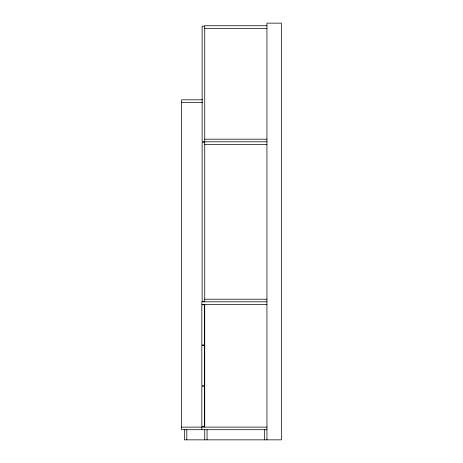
<?xml version="1.0" encoding="UTF-8"?>
<svg xmlns="http://www.w3.org/2000/svg" width="463" height="463" viewBox="0 0 463 463"><rect width="100%" height="100%" fill="white"/><g stroke="black" fill="none" stroke-linecap="round" stroke-linejoin="round"><path stroke-width="0.69" d="M266.948 25.754L204.733 25.754L204.733 301.818M204.733 26.188L202.128 26.188L202.128 141.36L204.733 141.36M204.733 28.359L266.948 28.359M202.562 99.834L181.583 99.834L181.583 429.722L266.948 429.722M181.583 102.439L202.562 102.439M204.733 139.189L266.948 139.189M204.733 141.794L266.948 141.794M204.733 142.228L202.128 142.228L202.128 301.384L204.733 301.384M204.733 144.398L266.948 144.398M204.733 299.214L266.948 299.214M266.948 301.818L201.839 301.818L201.839 304.423L266.948 304.423M181.583 427.118L266.948 427.118M266.948 439.85L266.948 23.15L281.417 23.15L281.417 439.85L184.477 439.85L184.477 429.722M264.344 429.722L264.344 439.85M207.048 429.722L207.048 439.85M204.733 304.423L204.733 427.118M204.733 429.722L204.733 439.85M201.839 427.118L201.839 429.722M186.792 429.722L186.792 439.85M204.443 304.712L201.839 304.712L201.839 344.935L204.443 344.935L204.443 304.712M204.443 345.369L201.839 345.369L201.839 385.592L204.443 385.592L204.443 345.369M204.443 386.316L201.839 386.316L201.839 426.539L204.443 426.539L204.443 386.316"/></g></svg>
